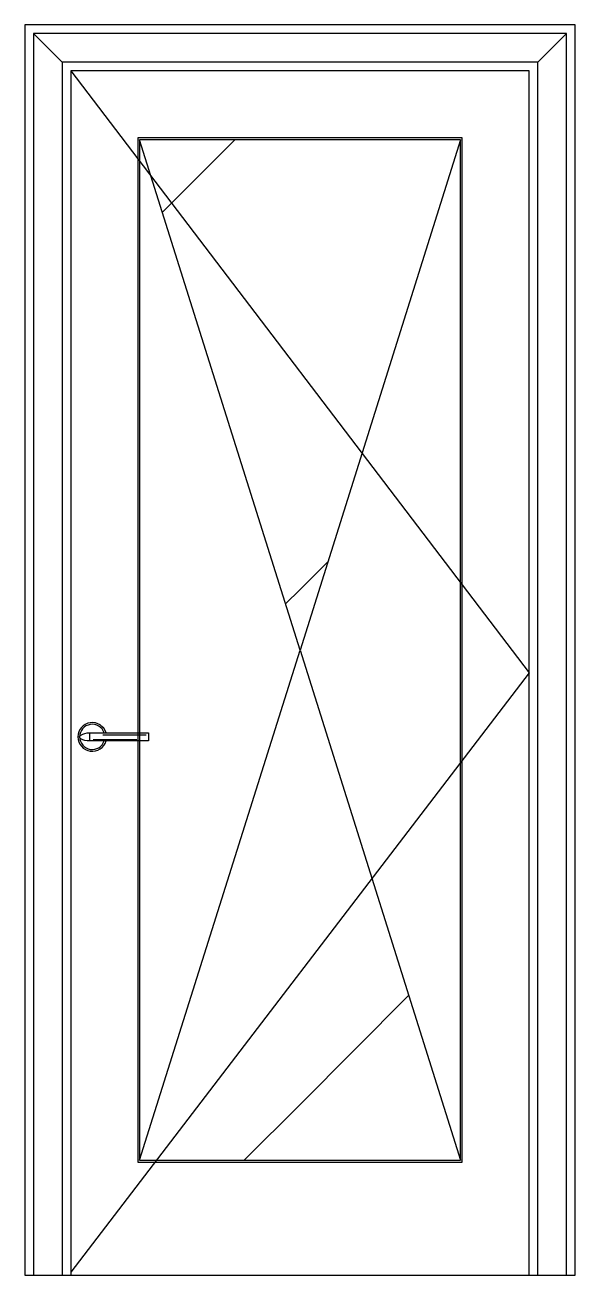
# Model space of a CAD drawing. Header units: metres. Extents: x -4673 to -3713, y 0 to 2180.
import ezdxf

# ---------------------------------------------------------------- set-up
doc = ezdxf.new("R2010")
doc.units = ezdxf.units.M
for name, color, linetype in [('2', 2, 'Continuous'), ('3', 3, 'Continuous'), ('4', 4, 'Continuous'), ('7', 7, 'Continuous'), ('BH', 3, 'Continuous')]:
    doc.layers.add(name, color=color, linetype=linetype)

msp = doc.modelspace()

# ---------------------------------------------------------------- hatches: boundary and pattern name
at = {"layer": 'BH'}
h = msp.add_hatch(dxfattribs=at)
h.set_pattern_fill('ANSI31', scale=200)
h.paths.add_polyline_path([(-4472.62, 1980), (-4192.62, 1980), (-4192.62, 1090)])
h = msp.add_hatch(dxfattribs=at)
h.set_pattern_fill('ANSI31', scale=200)
h.paths.add_polyline_path([(-3912.62, 1980), (-4192.62, 1980), (-4192.62, 1090)])
h = msp.add_hatch(dxfattribs=at)
h.set_pattern_fill('ANSI31', scale=200)
h.paths.add_polyline_path([(-4472.62, 200), (-4192.62, 200), (-4192.62, 1090)])
h = msp.add_hatch(dxfattribs=at)
h.set_pattern_fill('ANSI31', scale=200)
h.paths.add_polyline_path([(-3912.62, 200), (-4192.62, 200), (-4192.62, 1090)])

# ---------------------------------------------------------------- linework, layer by layer
at = {"layer": '2'}
for p, q in [((-4672.62, 0), (-3712.62, 0)), ((-4592.62, 0), (-3792.62, 0))]:
    msp.add_line(p, q, dxfattribs=at)
at = {"layer": '3'}
for p, q in [((-4607.62, 2115), (-4657.62, 2165)), ((-3777.62, 2115), (-3727.62, 2165)), ((-4536.91, 942.32), (-4461.04, 942.32)), ((-4553.55, 933.8), (-4477.67, 933.8))]:
    msp.add_line(p, q, dxfattribs=at)
for points in [[(-3727.62, 0), (-3727.62, 2165), (-4657.62, 2165), (-4657.62, 0)], [(-3777.62, 0), (-3777.62, 2115), (-4607.62, 2115), (-4607.62, 0)], [(-4592.62, 2100), (-3792.62, 1050), (-4592.62, 5)]]:
    msp.add_lwpolyline(points, dxfattribs=at)
msp.add_lwpolyline([(-3909.62, 197), (-3909.62, 1983), (-4475.62, 1983), (-4475.62, 197)], close=True, dxfattribs=at)
msp.add_arc((-4555.18, 938.45), 22, 18.64, 341.53, dxfattribs=at)
at = {"layer": '4'}
msp.add_lwpolyline([(-3712.62, 0), (-3712.62, 2180), (-4672.62, 2180), (-4672.62, 0)], dxfattribs=at)
at = {"layer": '7'}
msp.add_line((-4560.18, 945.48), (-4560.18, 931.48), dxfattribs=at)
for points in [[(-3792.62, 0), (-3792.62, 2100), (-4592.62, 2100), (-4592.62, 0)], [(-3792.62, 0), (-3792.62, 2100), (-4592.62, 2100), (-4592.62, 0)], [(-3912.62, 1980), (-4192.62, 1090), (-4472.62, 1980)], [(-4472.62, 200), (-4192.62, 1090), (-3912.62, 200)]]:
    msp.add_lwpolyline(points, dxfattribs=at)
for points in [[(-4592.62, 0), (-3792.62, 0), (-3792.62, 2100), (-4592.62, 2100)], [(-3912.62, 200), (-3912.62, 1980), (-4472.62, 1980), (-4472.62, 200)]]:
    msp.add_lwpolyline(points, close=True, dxfattribs=at)
msp.add_lwpolyline([(-4577.18, 938.42, -0.26), (-4575.39, 941.65, -0.14), (-4560.18, 945.48), (-4457.18, 945.48), (-4457.18, 931.48), (-4560.18, 931.48, -0.14), (-4575.39, 935.32, -0.26), (-4577.18, 938.55)], format="xyb", dxfattribs=at)
msp.add_arc((-4555.18, 938.45), 25, 16.33, 343.81, dxfattribs=at)

doc.saveas('drawing.dxf')
